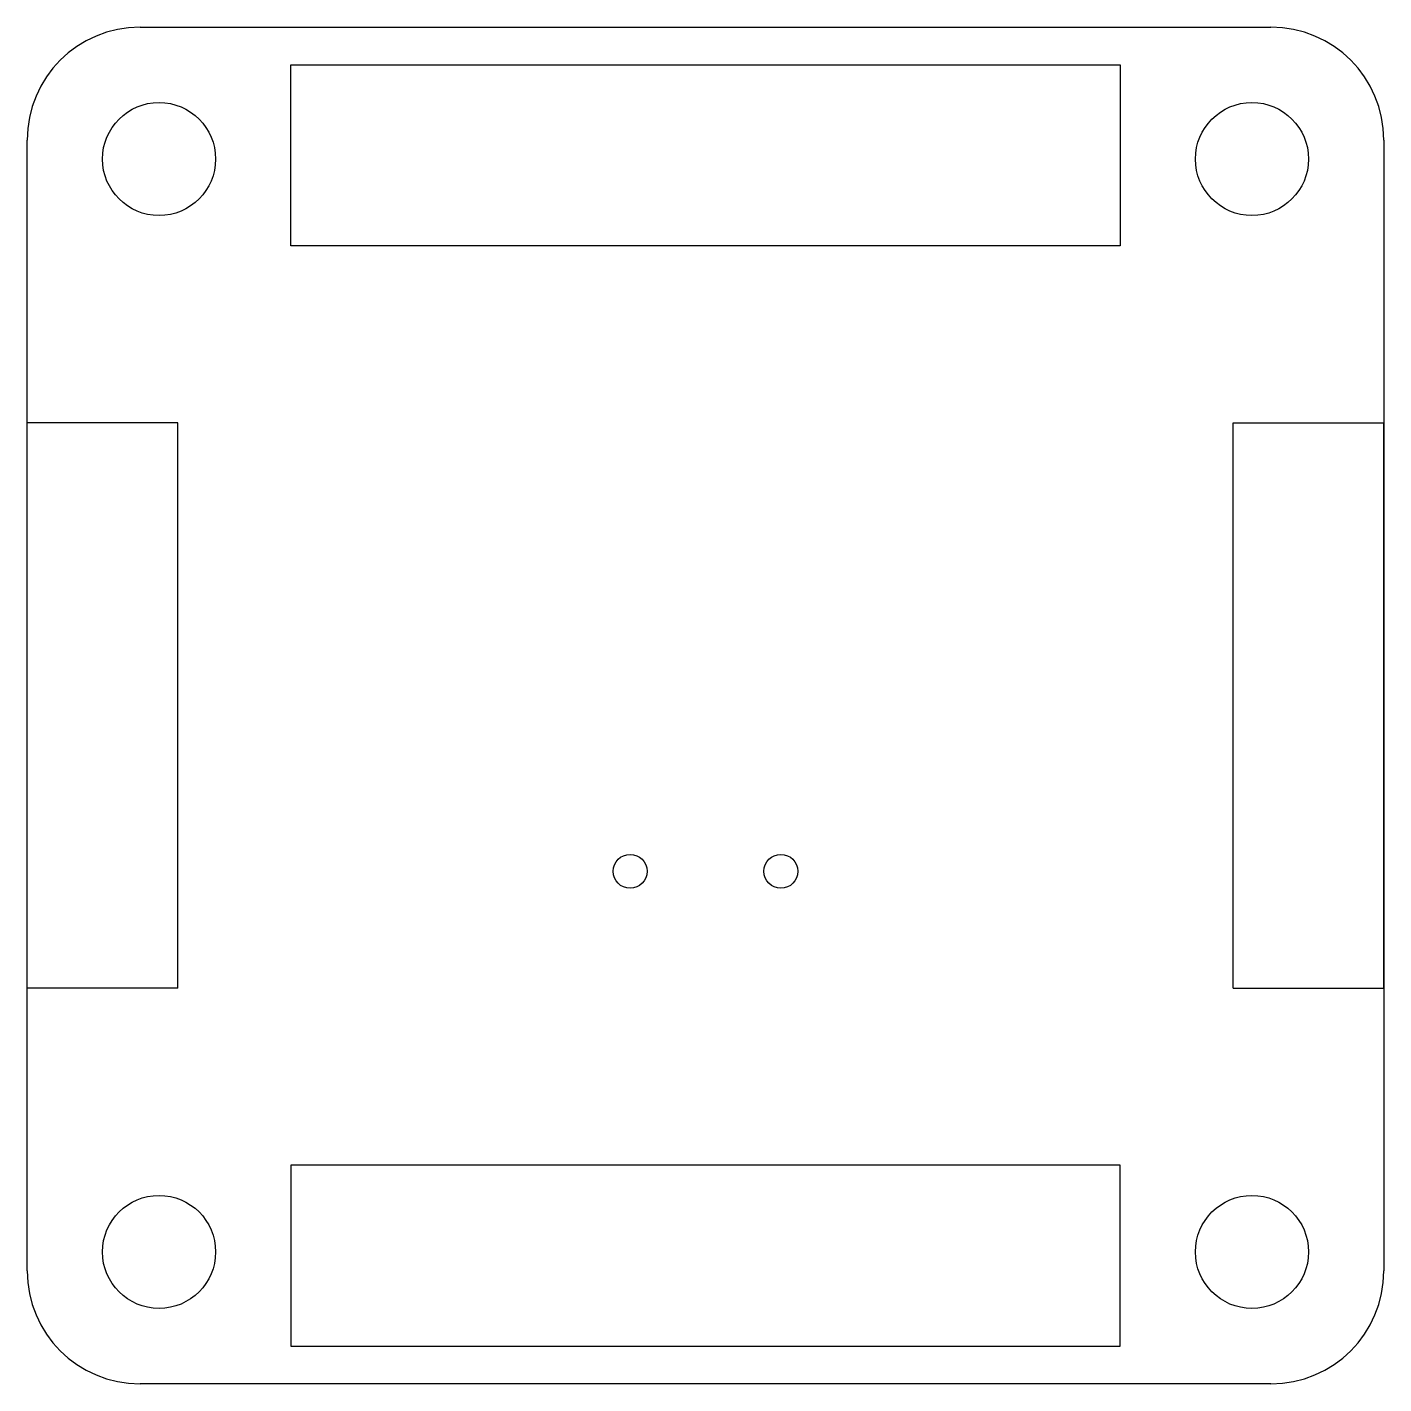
# Model space of a CAD drawing. Header units: millimetres. Extents: x 85 to 121, y 49.5 to 85.5.
import ezdxf

# ---------------------------------------------------------------- set-up
doc = ezdxf.new("R2010")
doc.units = ezdxf.units.MM
doc.header["$LTSCALE"] = 0.5
doc.linetypes.add('SLD-Solid', pattern=[0])

msp = doc.modelspace()

# ---------------------------------------------------------------- linework, layer by layer
at = {"color": 7, "linetype": 'SLD-Solid', "lineweight": 25}
for p, q in [((88.001, 85.55), (118.001, 85.55)), ((92.001, 79.75), (92.001, 84.55)), ((92.001, 84.55), (114.001, 84.55)), ((114.001, 84.55), (114.001, 79.75)), ((85.001, 52.55), (85.001, 82.55)), ((121.001, 82.55), (121.001, 52.55)), ((114.001, 79.75), (92.001, 79.75)), ((92.001, 55.35), (92.001, 50.55)), ((114.001, 55.35), (92.001, 55.35)), ((114.001, 50.55), (114.001, 55.35)), ((92.001, 50.55), (114.001, 50.55)), ((118.001, 49.55), (88.001, 49.55))]:
    msp.add_line(p, q, dxfattribs=at)
at = {"color": 1, "linetype": 'SLD-Solid'}
for p, q in [((89.001, 75.05), (85.001, 75.05)), ((85.001, 60.05), (85.001, 75.05)), ((89.001, 60.05), (89.001, 75.05)), ((117.001, 60.05), (117.001, 75.05)), ((117.001, 75.05), (121.001, 75.05)), ((121.001, 60.05), (121.001, 75.05)), ((89.001, 60.05), (85.001, 60.05)), ((117.001, 60.05), (121.001, 60.05))]:
    msp.add_line(p, q, dxfattribs=at)
at = {"color": 7, "linetype": 'SLD-Solid', "lineweight": 25}
for centre, radius in [((88.501, 82.05), 1.5), ((117.501, 82.05), 1.5), ((101.001, 63.15), 0.45), ((105.001, 63.15), 0.45), ((88.501, 53.05), 1.5), ((117.501, 53.05), 1.5)]:
    msp.add_circle(centre, radius, dxfattribs=at)
for centre, start, end in [((88.001, 82.55), 90, 180), ((118.001, 82.55), 0, 90), ((88.001, 52.55), 180, 270), ((118.001, 52.55), 270, 0)]:
    msp.add_arc(centre, 3, start, end, dxfattribs=at)

doc.saveas('drawing.dxf')
